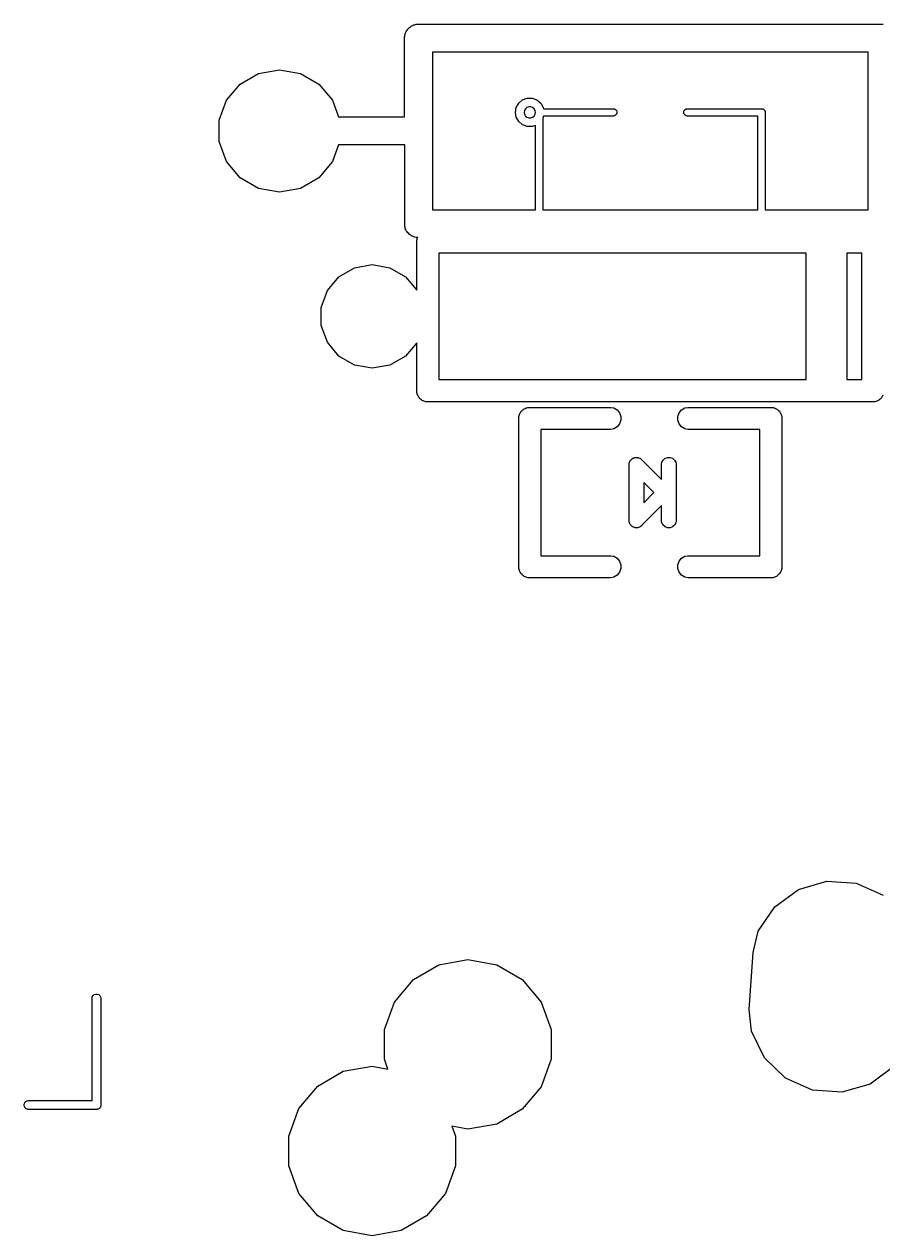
# Model space of a CAD drawing. Extents: x 243 to 312, y -176.3 to -102.
# Drawn here: x 278.44 to 290.2, y -147.21 to -130.62 of the extents above; entities that cross this region are included whole.
import ezdxf

# ---------------------------------------------------------------- set-up
doc = ezdxf.new("R2010")
doc.units = 0
doc.header["$MEASUREMENT"] = 0
doc.layers.add('BLACK', color=7, linetype='CONTINUOUS')

msp = doc.modelspace()

# ---------------------------------------------------------------- linework, layer by layer
at = {"layer": 'BLACK', "linetype": 'CONTINUOUS'}
for p, q in [((283.66, -130.761), (283.663, -130.744)), ((283.663, -130.744), (283.672, -130.729)), ((283.672, -130.729), (283.677, -130.713)), ((283.677, -130.713), (283.688, -130.7)), ((283.688, -130.7), (283.697, -130.686)), ((283.697, -130.686), (283.71, -130.675)), ((283.71, -130.675), (283.721, -130.662)), ((283.721, -130.662), (283.735, -130.653)), ((283.735, -130.653), (283.748, -130.642)), ((283.748, -130.642), (283.764, -130.637)), ((283.764, -130.637), (283.779, -130.628)), ((283.779, -130.628), (283.796, -130.625)), ((283.796, -130.625), (283.811, -130.62)), ((283.811, -130.62), (283.828, -130.62)), ((283.828, -130.62), (283.828, -130.619)), ((283.828, -130.619), (290.212, -130.619)), ((283.654, -131.889), (283.654, -130.793)), ((283.654, -130.793), (283.655, -130.793)), ((283.655, -130.776), (283.66, -130.761)), ((283.655, -130.793), (283.655, -130.776)), ((290.005, -131), (284.036, -131)), ((284.036, -131), (284.036, -133.159)), ((290.005, -133.159), (290.005, -131)), ((281.653, -131.292), (281.94, -131.242)), ((281.94, -131.242), (282.227, -131.292)), ((281.401, -131.438), (281.653, -131.292)), ((282.227, -131.292), (282.479, -131.438)), ((281.214, -131.661), (281.401, -131.438)), ((282.479, -131.438), (282.666, -131.661)), ((281.114, -131.934), (281.214, -131.661)), ((282.666, -131.661), (282.749, -131.889)), ((285.184, -131.759), (285.218, -131.7)), ((285.218, -131.7), (285.271, -131.656)), ((285.271, -131.656), (285.335, -131.632)), ((285.335, -131.632), (285.403, -131.632)), ((285.403, -131.632), (285.467, -131.656)), ((285.467, -131.656), (285.52, -131.7)), ((285.52, -131.7), (285.554, -131.759)), ((282.749, -131.889), (283.654, -131.889)), ((285.172, -131.826), (285.184, -131.759)), ((285.184, -131.893), (285.172, -131.826)), ((285.218, -131.952), (285.184, -131.893)), ((285.296, -131.8), (285.292, -131.826)), ((285.292, -131.826), (285.296, -131.852)), ((285.31, -131.776), (285.296, -131.8)), ((285.296, -131.852), (285.31, -131.876)), ((285.33, -131.759), (285.31, -131.776)), ((285.31, -131.876), (285.33, -131.893)), ((285.356, -131.75), (285.33, -131.759)), ((285.33, -131.893), (285.356, -131.902)), ((285.382, -131.75), (285.356, -131.75)), ((285.356, -131.902), (285.382, -131.902)), ((285.408, -131.759), (285.382, -131.75)), ((285.382, -131.902), (285.408, -131.893)), ((285.428, -131.776), (285.408, -131.759)), ((285.408, -131.893), (285.428, -131.876)), ((285.442, -131.8), (285.428, -131.776)), ((285.428, -131.876), (285.442, -131.852)), ((285.446, -131.826), (285.442, -131.8)), ((285.442, -131.852), (285.446, -131.826)), ((285.554, -131.893), (285.546, -131.907)), ((285.554, -131.759), (285.557, -131.776)), ((285.557, -131.876), (285.554, -131.893)), ((285.557, -131.776), (286.516, -131.776)), ((286.516, -131.876), (285.557, -131.876)), ((286.516, -131.776), (286.529, -131.779)), ((286.529, -131.873), (286.516, -131.876)), ((286.529, -131.779), (286.544, -131.787)), ((286.544, -131.865), (286.529, -131.873)), ((286.544, -131.787), (286.556, -131.801)), ((286.556, -131.851), (286.544, -131.865)), ((286.556, -131.801), (286.562, -131.817)), ((286.562, -131.835), (286.556, -131.851)), ((286.562, -131.817), (286.562, -131.835)), ((287.478, -131.817), (287.484, -131.801)), ((287.478, -131.835), (287.478, -131.817)), ((287.484, -131.851), (287.478, -131.835)), ((287.484, -131.801), (287.496, -131.787)), ((287.496, -131.865), (287.484, -131.851)), ((287.496, -131.787), (287.511, -131.779)), ((287.511, -131.873), (287.496, -131.865)), ((287.511, -131.779), (287.524, -131.776)), ((287.524, -131.876), (287.511, -131.873)), ((287.524, -131.776), (288.553, -131.776)), ((288.494, -131.876), (287.524, -131.876)), ((288.494, -133.159), (288.494, -131.876)), ((288.553, -131.776), (288.557, -131.778)), ((288.557, -131.778), (288.561, -131.779)), ((288.561, -131.779), (288.565, -131.781)), ((288.565, -131.781), (288.569, -131.782)), ((288.569, -131.782), (288.573, -131.785)), ((288.573, -131.785), (288.576, -131.787)), ((288.576, -131.787), (288.579, -131.791)), ((288.579, -131.791), (288.583, -131.794)), ((288.583, -131.794), (288.585, -131.797)), ((288.585, -131.797), (288.588, -131.801)), ((288.588, -131.801), (288.589, -131.805)), ((288.589, -131.805), (288.591, -131.809)), ((288.591, -131.809), (288.592, -131.813)), ((288.592, -131.813), (288.594, -131.817)), ((288.594, -131.817), (288.594, -133.159)), ((281.114, -132.226), (281.114, -131.934)), ((285.271, -131.996), (285.218, -131.952)), ((285.335, -132.02), (285.271, -131.996)), ((285.403, -132.02), (285.335, -132.02)), ((285.446, -132.004), (285.403, -132.02)), ((285.446, -133.159), (285.446, -132.004)), ((285.546, -131.907), (285.546, -133.159)), ((281.214, -132.499), (281.114, -132.226)), ((282.749, -132.27), (282.666, -132.499)), ((283.655, -132.27), (282.749, -132.27)), ((283.655, -133.384), (283.655, -132.27)), ((281.401, -132.722), (281.214, -132.499)), ((282.666, -132.499), (282.479, -132.722)), ((281.653, -132.868), (281.401, -132.722)), ((282.479, -132.722), (282.227, -132.868)), ((281.94, -132.918), (281.653, -132.868)), ((282.227, -132.868), (281.94, -132.918)), ((284.036, -133.159), (285.446, -133.159)), ((285.546, -133.159), (288.494, -133.159)), ((288.594, -133.159), (290.005, -133.159)), ((283.66, -133.399), (283.655, -133.384)), ((283.663, -133.416), (283.66, -133.399)), ((283.672, -133.431), (283.663, -133.416)), ((283.677, -133.447), (283.672, -133.431)), ((283.688, -133.46), (283.677, -133.447)), ((283.697, -133.474), (283.688, -133.46)), ((283.71, -133.485), (283.697, -133.474)), ((283.721, -133.498), (283.71, -133.485)), ((283.735, -133.507), (283.721, -133.498)), ((283.748, -133.518), (283.735, -133.507)), ((283.764, -133.523), (283.748, -133.518)), ((283.779, -133.532), (283.764, -133.523)), ((283.796, -133.535), (283.779, -133.532)), ((283.811, -133.54), (283.796, -133.535)), ((283.828, -133.54), (283.811, -133.54)), ((283.82, -133.577), (283.824, -133.564)), ((283.824, -133.564), (283.827, -133.551)), ((283.827, -133.551), (283.833, -133.54)), ((283.833, -133.54), (283.828, -133.54)), ((283.828, -133.54), (283.828, -133.54)), ((283.82, -133.631), (283.82, -133.577)), ((283.82, -134.26), (283.82, -133.631)), ((283.82, -133.631), (283.82, -133.631)), ((289.154, -133.756), (284.124, -133.756)), ((284.124, -133.756), (284.124, -135.484)), ((289.154, -135.484), (289.154, -133.756)), ((289.916, -133.756), (289.712, -133.756)), ((289.712, -133.756), (289.712, -135.484)), ((289.916, -134.593), (289.916, -133.756)), ((282.754, -134.077), (282.967, -133.953)), ((282.967, -133.953), (283.21, -133.911)), ((283.21, -133.911), (283.453, -133.953)), ((283.453, -133.953), (283.666, -134.077)), ((282.596, -134.265), (282.754, -134.077)), ((283.666, -134.077), (283.82, -134.26)), ((282.512, -134.497), (282.596, -134.265)), ((282.512, -134.743), (282.512, -134.497)), ((289.916, -134.607), (289.916, -134.593)), ((289.916, -134.593), (289.916, -134.593)), ((289.916, -135.484), (289.916, -134.607)), ((282.596, -134.975), (282.512, -134.743)), ((282.754, -135.163), (282.596, -134.975)), ((283.82, -134.98), (283.666, -135.163)), ((283.82, -135.609), (283.82, -134.98)), ((282.967, -135.286), (282.754, -135.163)), ((283.666, -135.163), (283.453, -135.286)), ((283.21, -135.329), (282.967, -135.286)), ((283.453, -135.286), (283.21, -135.329)), ((284.124, -135.484), (289.154, -135.484)), ((289.712, -135.484), (289.916, -135.484)), ((283.82, -135.663), (283.82, -135.609)), ((283.824, -135.676), (283.82, -135.663)), ((283.827, -135.689), (283.824, -135.676)), ((283.833, -135.701), (283.827, -135.689)), ((283.838, -135.713), (283.833, -135.701)), ((283.847, -135.724), (283.838, -135.713)), ((290.202, -135.713), (290.193, -135.724)), ((290.207, -135.701), (290.202, -135.713)), ((283.853, -135.735), (283.847, -135.724)), ((283.864, -135.744), (283.853, -135.735)), ((283.873, -135.755), (283.864, -135.744)), ((283.884, -135.761), (283.873, -135.755)), ((283.895, -135.77), (283.884, -135.761)), ((283.907, -135.775), (283.895, -135.77)), ((283.919, -135.781), (283.907, -135.775)), ((283.932, -135.784), (283.919, -135.781)), ((283.945, -135.788), (283.932, -135.784)), ((290.095, -135.788), (283.945, -135.788)), ((285.283, -135.894), (285.293, -135.885)), ((285.293, -135.885), (285.305, -135.881)), ((285.305, -135.881), (285.317, -135.874)), ((285.317, -135.874), (285.33, -135.872)), ((285.33, -135.872), (285.343, -135.867)), ((285.343, -135.867), (285.356, -135.867)), ((285.356, -135.867), (285.356, -135.867)), ((285.356, -135.867), (286.479, -135.867)), ((286.479, -135.867), (286.518, -135.874)), ((286.518, -135.874), (286.564, -135.9)), ((287.449, -135.9), (287.495, -135.874)), ((287.495, -135.874), (287.534, -135.867)), ((287.534, -135.867), (288.684, -135.867)), ((288.684, -135.867), (288.697, -135.867)), ((288.684, -135.867), (288.684, -135.867)), ((288.697, -135.867), (288.71, -135.872)), ((288.71, -135.872), (288.723, -135.874)), ((288.723, -135.874), (288.735, -135.881)), ((288.735, -135.881), (288.747, -135.885)), ((288.747, -135.885), (288.757, -135.894)), ((290.108, -135.784), (290.095, -135.788)), ((290.121, -135.781), (290.108, -135.784)), ((290.133, -135.775), (290.121, -135.781)), ((290.145, -135.77), (290.133, -135.775)), ((290.156, -135.761), (290.145, -135.77)), ((290.167, -135.755), (290.156, -135.761)), ((290.176, -135.744), (290.167, -135.755)), ((290.187, -135.735), (290.176, -135.744)), ((290.193, -135.724), (290.187, -135.735)), ((285.219, -135.991), (285.224, -135.978)), ((285.219, -136.004), (285.219, -135.991)), ((285.219, -138.062), (285.219, -136.004)), ((285.224, -135.978), (285.226, -135.965)), ((285.226, -135.965), (285.233, -135.953)), ((285.233, -135.953), (285.237, -135.941)), ((285.237, -135.941), (285.246, -135.931)), ((285.246, -135.931), (285.252, -135.919)), ((285.252, -135.919), (285.263, -135.911)), ((285.263, -135.911), (285.271, -135.9)), ((285.271, -135.9), (285.283, -135.894)), ((286.564, -135.9), (286.598, -135.941)), ((286.598, -135.941), (286.616, -135.991)), ((286.616, -136.043), (286.598, -136.093)), ((286.616, -135.991), (286.616, -136.043)), ((287.397, -135.991), (287.415, -135.941)), ((287.397, -136.043), (287.397, -135.991)), ((287.415, -136.093), (287.397, -136.043)), ((287.415, -135.941), (287.449, -135.9)), ((288.757, -135.894), (288.769, -135.9)), ((288.769, -135.9), (288.777, -135.911)), ((288.777, -135.911), (288.788, -135.919)), ((288.788, -135.919), (288.794, -135.931)), ((288.794, -135.931), (288.803, -135.941)), ((288.803, -135.941), (288.807, -135.953)), ((288.807, -135.953), (288.814, -135.965)), ((288.814, -135.965), (288.816, -135.978)), ((288.816, -135.978), (288.821, -135.991)), ((288.821, -135.991), (288.821, -136.004)), ((288.821, -136.004), (288.821, -136.004)), ((288.821, -136.004), (288.821, -138.062)), ((286.479, -136.167), (285.519, -136.167)), ((285.519, -136.167), (285.519, -137.899)), ((286.518, -136.16), (286.479, -136.167)), ((286.564, -136.134), (286.518, -136.16)), ((286.598, -136.093), (286.564, -136.134)), ((287.449, -136.134), (287.415, -136.093)), ((287.495, -136.16), (287.449, -136.134)), ((287.534, -136.167), (287.495, -136.16)), ((288.521, -136.167), (287.534, -136.167)), ((288.521, -137.899), (288.521, -136.167)), ((286.808, -136.554), (286.812, -136.552)), ((286.812, -136.552), (286.825, -136.552)), ((286.825, -136.552), (286.838, -136.551)), ((286.838, -136.551), (286.843, -136.552)), ((286.843, -136.552), (286.847, -136.552)), ((286.847, -136.552), (286.86, -136.557)), ((287.223, -136.564), (287.256, -136.552)), ((287.256, -136.552), (287.292, -136.552)), ((287.292, -136.552), (287.325, -136.564)), ((286.728, -136.661), (286.73, -136.648)), ((286.73, -136.665), (286.728, -136.661)), ((286.729, -137.401), (286.73, -136.665)), ((286.73, -136.639), (286.731, -136.626)), ((286.73, -136.643), (286.73, -136.639)), ((286.73, -136.648), (286.73, -136.643)), ((286.731, -136.626), (286.733, -136.622)), ((286.733, -136.622), (286.734, -136.617)), ((286.734, -136.617), (286.741, -136.606)), ((286.741, -136.606), (286.746, -136.594)), ((286.746, -136.594), (286.749, -136.591)), ((286.749, -136.591), (286.752, -136.587)), ((286.752, -136.587), (286.762, -136.578)), ((286.762, -136.578), (286.771, -136.569)), ((286.771, -136.569), (286.775, -136.567)), ((286.775, -136.567), (286.779, -136.564)), ((286.779, -136.564), (286.791, -136.56)), ((286.791, -136.56), (286.803, -136.554)), ((286.803, -136.554), (286.808, -136.554)), ((286.86, -136.557), (286.872, -136.56)), ((286.872, -136.56), (286.876, -136.563)), ((286.876, -136.563), (286.88, -136.564)), ((286.88, -136.564), (286.89, -136.573)), ((286.89, -136.573), (286.894, -136.575)), ((286.894, -136.575), (286.897, -136.578)), ((286.897, -136.578), (286.907, -136.587)), ((286.907, -136.587), (286.91, -136.591)), ((286.91, -136.591), (287.174, -136.855)), ((287.174, -136.643), (287.179, -136.617)), ((287.174, -136.855), (287.174, -136.643)), ((287.179, -136.617), (287.196, -136.587)), ((287.196, -136.587), (287.223, -136.564)), ((287.325, -136.564), (287.352, -136.587)), ((287.352, -136.587), (287.369, -136.617)), ((287.369, -136.617), (287.374, -136.643)), ((287.374, -136.643), (287.374, -137.423)), ((287.069, -137.033), (286.929, -136.893)), ((286.929, -136.893), (286.929, -137.173)), ((286.929, -137.173), (287.069, -137.033)), ((287.174, -137.211), (286.91, -137.475)), ((287.174, -137.423), (287.174, -137.211)), ((286.728, -137.405), (286.729, -137.401)), ((286.729, -137.418), (286.728, -137.405)), ((286.729, -137.423), (286.729, -137.418)), ((286.73, -137.427), (286.729, -137.423)), ((286.731, -137.44), (286.73, -137.427)), ((286.733, -137.444), (286.731, -137.44)), ((286.734, -137.449), (286.733, -137.444)), ((286.741, -137.46), (286.734, -137.449)), ((286.746, -137.472), (286.741, -137.46)), ((286.749, -137.475), (286.746, -137.472)), ((286.752, -137.479), (286.749, -137.475)), ((286.762, -137.488), (286.752, -137.479)), ((286.771, -137.497), (286.762, -137.488)), ((286.775, -137.499), (286.771, -137.497)), ((286.779, -137.502), (286.775, -137.499)), ((286.791, -137.506), (286.779, -137.502)), ((286.803, -137.512), (286.791, -137.506)), ((286.808, -137.512), (286.803, -137.512)), ((286.812, -137.514), (286.808, -137.512)), ((286.825, -137.514), (286.812, -137.514)), ((286.838, -137.515), (286.825, -137.514)), ((286.843, -137.514), (286.838, -137.515)), ((286.847, -137.514), (286.843, -137.514)), ((286.86, -137.509), (286.847, -137.514)), ((286.872, -137.506), (286.86, -137.509)), ((286.876, -137.503), (286.872, -137.506)), ((286.88, -137.502), (286.876, -137.503)), ((286.89, -137.493), (286.88, -137.502)), ((286.894, -137.491), (286.89, -137.493)), ((286.897, -137.488), (286.894, -137.491)), ((286.907, -137.479), (286.897, -137.488)), ((286.91, -137.475), (286.907, -137.479)), ((287.179, -137.449), (287.174, -137.423)), ((287.196, -137.479), (287.179, -137.449)), ((287.223, -137.502), (287.196, -137.479)), ((287.256, -137.514), (287.223, -137.502)), ((287.292, -137.514), (287.256, -137.514)), ((287.325, -137.502), (287.292, -137.514)), ((287.352, -137.479), (287.325, -137.502)), ((287.369, -137.449), (287.352, -137.479)), ((287.374, -137.423), (287.369, -137.449)), ((285.519, -137.899), (286.479, -137.899)), ((286.479, -137.899), (286.518, -137.906)), ((286.518, -137.906), (286.564, -137.932)), ((286.564, -137.932), (286.598, -137.973)), ((286.598, -137.973), (286.616, -138.023)), ((286.616, -138.023), (286.616, -138.075)), ((287.397, -138.023), (287.415, -137.973)), ((287.397, -138.075), (287.397, -138.023)), ((287.415, -137.973), (287.449, -137.932)), ((287.449, -137.932), (287.495, -137.906)), ((287.495, -137.906), (287.534, -137.899)), ((287.534, -137.899), (288.521, -137.899)), ((285.219, -138.075), (285.219, -138.062)), ((285.219, -138.062), (285.219, -138.062)), ((285.224, -138.088), (285.219, -138.075)), ((285.226, -138.101), (285.224, -138.088)), ((285.233, -138.113), (285.226, -138.101)), ((285.237, -138.125), (285.233, -138.113)), ((285.246, -138.135), (285.237, -138.125)), ((285.252, -138.147), (285.246, -138.135)), ((285.263, -138.155), (285.252, -138.147)), ((285.271, -138.166), (285.263, -138.155)), ((285.283, -138.172), (285.271, -138.166)), ((285.293, -138.181), (285.283, -138.172)), ((285.305, -138.185), (285.293, -138.181)), ((285.317, -138.192), (285.305, -138.185)), ((285.33, -138.194), (285.317, -138.192)), ((285.343, -138.199), (285.33, -138.194)), ((285.356, -138.199), (285.343, -138.199)), ((286.479, -138.199), (285.356, -138.199)), ((285.356, -138.199), (285.356, -138.199)), ((286.518, -138.192), (286.479, -138.199)), ((286.564, -138.166), (286.518, -138.192)), ((286.598, -138.125), (286.564, -138.166)), ((286.616, -138.075), (286.598, -138.125)), ((287.415, -138.125), (287.397, -138.075)), ((287.449, -138.166), (287.415, -138.125)), ((287.495, -138.192), (287.449, -138.166)), ((287.534, -138.199), (287.495, -138.192)), ((288.684, -138.199), (287.534, -138.199)), ((288.697, -138.199), (288.684, -138.199)), ((288.684, -138.199), (288.684, -138.199)), ((288.71, -138.194), (288.697, -138.199)), ((288.723, -138.192), (288.71, -138.194)), ((288.735, -138.185), (288.723, -138.192)), ((288.747, -138.181), (288.735, -138.185)), ((288.757, -138.172), (288.747, -138.181)), ((288.769, -138.166), (288.757, -138.172)), ((288.777, -138.155), (288.769, -138.166)), ((288.788, -138.147), (288.777, -138.155)), ((288.794, -138.135), (288.788, -138.147)), ((288.803, -138.125), (288.794, -138.135)), ((288.807, -138.113), (288.803, -138.125)), ((288.814, -138.101), (288.807, -138.113)), ((288.816, -138.088), (288.814, -138.101)), ((288.821, -138.075), (288.816, -138.088)), ((288.821, -138.062), (288.821, -138.062)), ((288.821, -138.062), (288.821, -138.075)), ((289.05, -142.467), (289.438, -142.356)), ((289.438, -142.356), (289.84, -142.384)), ((288.724, -142.705), (289.05, -142.467)), ((289.84, -142.384), (290.208, -142.547)), ((288.499, -143.039), (288.724, -142.705)), ((288.427, -143.332), (288.499, -143.039)), ((288.373, -144.111), (288.427, -143.332)), ((283.774, -143.701), (284.123, -143.499)), ((284.123, -143.499), (284.52, -143.429)), ((284.52, -143.429), (284.917, -143.499)), ((284.917, -143.499), (285.266, -143.701)), ((283.515, -144.01), (283.774, -143.701)), ((285.266, -143.701), (285.525, -144.01)), ((279.373, -143.955), (279.376, -143.939)), ((279.373, -145.36), (279.373, -143.955)), ((279.376, -143.939), (279.386, -143.921)), ((279.386, -143.921), (279.403, -143.907)), ((279.403, -143.907), (279.422, -143.9)), ((279.422, -143.9), (279.444, -143.9)), ((279.444, -143.9), (279.463, -143.907)), ((279.463, -143.907), (279.48, -143.921)), ((279.48, -143.921), (279.49, -143.939)), ((279.49, -143.939), (279.493, -143.955)), ((279.493, -143.955), (279.493, -145.425)), ((283.377, -144.388), (283.515, -144.01)), ((285.525, -144.01), (285.663, -144.388)), ((288.405, -144.411), (288.373, -144.111)), ((283.377, -144.792), (283.377, -144.388)), ((285.663, -144.388), (285.663, -144.792)), ((288.582, -144.773), (288.405, -144.411)), ((283.426, -144.928), (283.377, -144.792)), ((285.663, -144.792), (285.525, -145.17)), ((288.872, -145.053), (288.582, -144.773)), ((282.464, -145.161), (282.813, -144.959)), ((282.813, -144.959), (283.21, -144.889)), ((283.21, -144.889), (283.426, -144.928)), ((290.356, -144.895), (290.03, -145.133)), ((282.205, -145.47), (282.464, -145.161)), ((285.525, -145.17), (285.266, -145.479)), ((289.24, -145.216), (288.872, -145.053)), ((290.03, -145.133), (289.642, -145.244)), ((289.642, -145.244), (289.24, -145.216)), ((278.443, -145.409), (278.45, -145.39)), ((278.443, -145.431), (278.443, -145.409)), ((278.45, -145.45), (278.443, -145.431)), ((278.45, -145.39), (278.464, -145.373)), ((278.464, -145.467), (278.45, -145.45)), ((278.464, -145.373), (278.482, -145.363)), ((278.482, -145.477), (278.464, -145.467)), ((278.482, -145.363), (278.498, -145.36)), ((278.498, -145.48), (278.482, -145.477)), ((278.498, -145.36), (279.373, -145.36)), ((279.438, -145.48), (278.498, -145.48)), ((279.444, -145.48), (279.438, -145.48)), ((279.438, -145.48), (279.438, -145.48)), ((279.449, -145.478), (279.444, -145.48)), ((279.454, -145.477), (279.449, -145.478)), ((279.458, -145.475), (279.454, -145.477)), ((279.463, -145.473), (279.458, -145.475)), ((279.468, -145.469), (279.463, -145.473)), ((279.472, -145.467), (279.468, -145.469)), ((279.476, -145.463), (279.472, -145.467)), ((279.48, -145.459), (279.476, -145.463)), ((279.482, -145.455), (279.48, -145.459)), ((279.486, -145.45), (279.482, -145.455)), ((279.488, -145.445), (279.486, -145.45)), ((279.49, -145.441), (279.488, -145.445)), ((279.491, -145.436), (279.49, -145.441)), ((279.493, -145.431), (279.491, -145.436)), ((279.493, -145.425), (279.493, -145.425)), ((279.493, -145.425), (279.493, -145.431)), ((282.067, -145.848), (282.205, -145.47)), ((285.266, -145.479), (284.917, -145.681)), ((284.52, -145.751), (284.303, -145.712)), ((284.303, -145.712), (284.353, -145.848)), ((284.917, -145.681), (284.52, -145.751)), ((282.067, -146.252), (282.067, -145.848)), ((284.353, -145.848), (284.353, -146.252)), ((282.205, -146.63), (282.067, -146.252)), ((284.353, -146.252), (284.215, -146.63)), ((282.464, -146.939), (282.205, -146.63)), ((284.215, -146.63), (283.956, -146.939)), ((282.813, -147.141), (282.464, -146.939)), ((283.956, -146.939), (283.607, -147.141)), ((283.21, -147.211), (282.813, -147.141)), ((283.607, -147.141), (283.21, -147.211))]:
    msp.add_line(p, q, dxfattribs=at)

doc.saveas('drawing.dxf')
